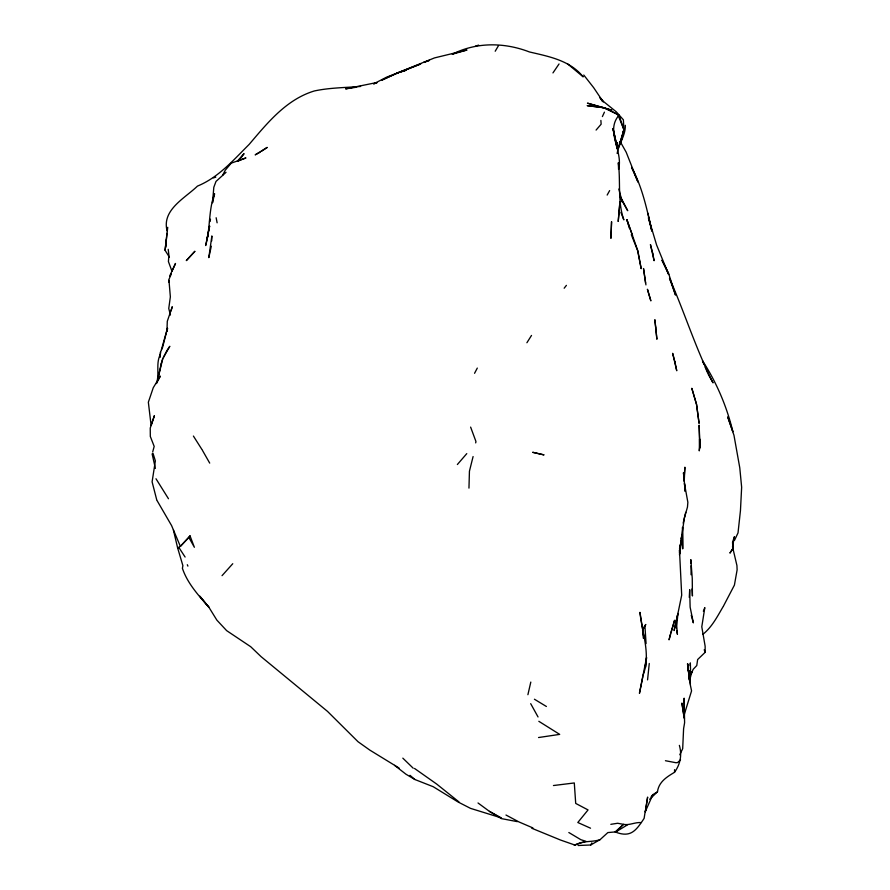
<?xml version="1.0" encoding="UTF-8"?>
<svg xmlns="http://www.w3.org/2000/svg" width="890" height="890" viewBox="0 0 890 890"><rect width="100%" height="100%" fill="white"/><g stroke="black" fill="none" stroke-linecap="round" stroke-linejoin="round"><path stroke-width="1.33" d="M684.421 718.797L681.907 703.056L684.087 717.674L684.143 698.183L684.599 722.78L683.598 728.688L682.686 748.679L679.793 754.787M468.963 488.109L469.43 471.389M649.656 799.276L657.476 791.8C658.756 781.876 666.877 776.892 674.52 772.309L674.587 769.672M211.709 240.945L211.864 235.928L208.816 257.633L211.297 246.219M166.953 330.824L167.298 321.268L172.26 306.727L171.036 310.91M691.063 574.751L691.074 565.817M679.504 554.948L680.005 545.292L679.548 548.941M689.283 597.401L689.683 589.658L690.128 607.136L693.355 622.866L691.252 615.29M689.817 670.938L689.294 678.97L690.529 669.814L690.34 662.917L690.162 665.587M680.906 540.953L680.049 553.369L680.794 543.234L679.415 550.799M167.287 330.88L167.498 328.165L162.636 347.189L160.534 352.062L160.078 357.001L160.534 352.062M649.266 663.484L647.564 679.871M169.423 257.21L165.062 250.268L167.743 227.306M165.729 247.364L166.908 233.347M674.52 772.309C680.405 764.143 682.129 754.92 679.37 745.375M683.909 481.023L684.888 467.194L684.265 480.511L683.464 472.757L685.256 491.236M165.062 250.268L166.363 239.633M681.295 539.551L681.962 534.656L681.239 538.495M475.705 442.897L475.916 441.418L470.621 427.1M679.459 552.379L680.794 543.234M645.061 812.425L644.115 818.377C635.738 831.171 630.42 837.968 615.124 831.928L607.837 832.584L600.116 839.626L590.726 844.988L578.077 845.5M645.261 811.991L647.642 797.073L645.306 811.613L652.826 794.659L657.476 791.8M625.325 125.312C625.603 135.647 618.795 143.668 617.148 153.481M643.058 675.221C651.091 654.306 642.035 633.369 639.966 612.342L643.993 637.874L642.591 630.365L643.381 638.341M679.482 551.244L684.388 517.969L687.469 507.066L687.859 502.294L684.443 483.493L684.666 486.062M620.886 212.332L623.846 219.852C617.382 201.607 620.786 181.716 618.327 162.759L618.583 169.389C623.423 150.755 605 131.409 618.995 115.222L604.521 107.735L587.166 105.621L603.787 107.768L611.897 110.238L587.456 103.162L603.787 107.768L617.794 114.398L623.979 129.884L618.717 146.894L623.979 129.884L623.367 119.794L616.258 111.806L603.976 101.883L599.838 97.466L602.452 101.438M642.825 676.578L639.454 693.321L646.574 657.521L645.506 667.389L645.339 664.663M209.628 226.138L205.646 245.54C210.507 228.485 208.305 210.363 214.59 193.753L212.51 202.775L213.811 187.301L215.992 181.438L226.038 172.326M207.092 238.409L209.617 226.194M623.812 129.161L620.942 142.011L623.979 129.884L618.995 115.222M527.904 694.701L530.807 682.074M683.175 523.109L685.712 512.34M670.381 634.214L669.046 639.843L674.609 620.241L670.76 632.946M469.475 471.044L473.091 456.559M160.3 354.476C155.539 363.788 159.811 374.223 156.384 383.579L160.334 376.114L153.258 387.706L148.352 402.213L151.122 425.509L154.404 415.619L150.243 428.046L150.321 436.456L154.181 446.402L152.702 451.909M167.498 328.165L161.413 349.681M683.965 715.515L691.563 690.885L690.151 684.098M207.125 238.676L207.759 236.518M645.306 811.613L646.318 808.165M689.772 679.927L691.875 671.772L691.04 674.242L693.199 669.302L696.77 665.542L697.638 659.535L705.158 652.326L705.136 646.196L701.787 626.794L704.824 607.603L703.356 611.23M210.352 219.318L209.551 221.844L210.507 219.396M732.781 541.465L734.461 536.67L732.526 546.827L736.931 565.551L737.12 569.856L734.417 585.097L723.437 606.146M194.843 251.492L186.299 260.614L194.799 251.258M602.397 116.568L604.432 112.151M169.656 276.067L175.508 263.451L171.97 271.25L168.421 261.571L168.9 255.23L168.221 249.334M734.528 540.286L738.021 532.888L740.447 510.682L741.648 487.242L739.779 467.84L733.972 435.288L727.709 416.876L732.893 431.717C726.785 406.463 716.684 382.711 702.611 360.917M171.381 273.842L168.9 279.538L170.357 296.859L168.755 308.485L170.446 315.038M222.589 175.363L225.281 170.19L231.222 163.159L245.94 157.931L237.141 161.357L244.049 153.636L238.464 161.101M474.559 373.299L477.296 368.082M644.905 625.67L642.602 629.975L645.817 624.48L644.905 625.67L646.073 643.626M590.726 844.988L591.872 842.841M607.158 195.066L609.628 190.605M495.196 51.231L498.5 45.635M723.125 606.657C717.318 616.503 711.944 627.205 702.777 634.403M526.902 342.739L531.508 335.441M552.957 72.913L559.042 63.958M188.88 537.471L190.026 535.858L194.376 547.283L188.88 537.471L180.37 546.371L177.622 547.895L182.884 565.651L182.406 568.332C187.479 583.451 198.615 595.51 208.928 607.292L199.794 596.189L208.994 607.403L216.849 620.107L226.65 630.643L250.724 646.73L261.082 656.653L327.498 711.377L358.036 741.726L369.795 750.081L399.132 768.081M564.171 288.215L566.407 285.356M651.113 796.817L652.826 794.659M232.757 563.715L222.044 575.663M596.089 130.073L601.139 124.2L600.884 120.417M457.371 464.513L466.772 453.622M190.026 535.858L180.37 546.371L171.57 525.556L156.885 500.269M615.557 832.284L623.512 824.351C629.441 825.542 635.026 822.104 641.067 822.571M680.539 759.826L677.513 762.608L675.933 762.719L665.442 760.716M615.124 831.928L623.512 824.351L617.638 823.261L610.829 824.329M167.075 230.777C161.702 209.873 184.675 198.403 197.469 186.099C218.473 177.488 233.391 160.111 249.144 144.414C267.412 122.976 286.224 99.502 314.27 90.98C329.422 87.698 345.153 87.676 360.584 86.452M261.482 151.267L267.223 147.406L255.174 154.86L260.103 152.234M615.68 832.028L627.561 824.785M401.101 71.834L420.725 63.947L386.538 77.196L373.589 83.905L377.06 82.748M574.161 845.033L575.196 845.155C582.939 840.216 591.906 842.519 600.116 839.626M567.531 63.813L583.195 76.863C569.878 60.331 548.863 56.504 529.405 51.943C504.363 42.297 476.528 41.93 452.287 54.245L466.983 50.018L434.476 57.917L396.873 73.147L405.684 70.366M475.338 46.213L478.62 45.112M402.269 71.456L405.773 70.332M575.474 844.621L585.976 841.328L580.847 839.693L568.832 832.517M213.4 177.878L215.792 177.177M376.77 82.536L345.632 88.867L356.478 87.209M538.55 737.532L559.677 734.384L538.839 721.312M553.447 785.536L574.295 782.955L575.708 803.425L588.045 809.922L577.81 822.505L590.537 828.201M517.346 821.648L501.404 818.6L489.433 811.369L478.019 802.98M575.196 845.155L560.533 840.038L531.775 828.245M532.899 827.923L519.004 821.96L505.976 815.029M394.593 765.356L405.929 774.189L414.907 779.518L433.196 786.704L458.016 801.957L470.51 808.365L501.437 817.932L489.433 811.369M534.423 699.229L546.393 706.482M414.529 768.448L436.678 784.057L458.962 801.923M410.023 775.346L414.907 779.518M402.825 758.147L413.216 768.215M612.865 128.516L617.026 148.207M583.762 75.027L593.641 87.632L603.287 101.983M168.466 498.734L155.984 478.753M185.098 557.04L179.313 548.151L177.622 547.895L173.383 529.884M193.408 436.055L202.03 449.65M620.897 198.804L627.706 210.719L619.696 195.221M202.408 450.284L209.706 463.111M620.141 141.465L626.193 152.223L637.974 182.027L631.577 167.353C642.335 187.011 646.908 209.272 651.869 230.944L648.443 217.894M708.195 374.234L713.035 382.845C695.891 349.125 684.755 312.891 669.502 278.292L675.51 295.068L668.457 272.963L661.971 260.169L668.657 274.487L656.598 244.984L648.454 217.739M530.696 703.667L538.038 716.962M702.466 360.94L704.023 364.566M705.069 366.98L707.672 373.021M187.312 564.727L187.901 566.118M631.299 234.648L637.596 250.513L641.189 268.713L637.874 250.936L626.86 219.652L629.452 228.396M704.201 649.767L705.158 652.326M619.807 195.622L622.143 201.919L618.873 189.003M632.534 235.427L626.86 219.652M152.991 453.288L155.361 460.864L152.101 481.846L156.685 499.679M696.47 404.138L691.808 388.274L696.547 404.461L699.051 423.151L696.547 404.461M647.875 213.188L651.869 230.944M152.112 453.889L155.394 468.407M216.148 217.739L217.115 222.812M642.591 630.365L642.892 632.045M675.955 625.303L676.367 627.873M676.778 630.431L677.401 634.27L676.723 626.026L677.924 613.455L681.696 595.165L679.56 551.655M645.929 284.9L643.515 268.513L645.584 283.142M690.429 684.154L687.569 663.907L689.884 682.619L689.116 675.365M684.888 488.643L685.111 491.213M692.031 588.902L692.431 595.977L692.253 578.322L690.829 559.643L690.974 563.348M168.922 280.35L169.022 282.275M682.585 527.492L682.708 548.852L682.474 527.336M617.115 143.835L617.07 147.907L617.449 142.723L616.881 147.885L617.115 143.835M611.564 221.788L610.941 238.119L611.564 221.788M699.607 439.037L699.262 450.852L699.941 446.057L699.14 425.164L699.707 448.204L699.607 439.037M619.93 201.808L618.227 221.365L619.93 201.808M161.268 363.409L158.031 378.205L162.926 358.047L161.268 363.409M677.39 615.824L674.108 630.576L677.924 613.455L677.39 615.824M166.908 350.616L163.415 357.469L169.812 346.299L166.908 350.616M732.748 548.718L729.933 553.102L732.759 548.718L732.604 541.854L732.748 548.718M395.46 73.87L381.921 80.089L398.231 72.657L395.46 73.87M426.777 61.243L423.785 62.434L429.358 60.387L426.777 61.243M543.835 454.857L532.665 452.298L543.823 454.857M650.101 298.239L647.408 289.25L650.857 300.887L650.101 298.239M652.726 253.261L650.434 244.605L654.094 260.714L652.726 253.261M674.931 361.963L672.651 353.33L676.745 370.752L674.931 361.963M614.578 135.402L613.065 128.705L617.193 147.317L614.578 135.402M652.848 266.41L652.848 266.41M689.884 682.619L687.558 663.729L689.85 682.63M655.663 327.108L654.862 319.71L656.898 339.246L655.663 327.108"/></g></svg>
